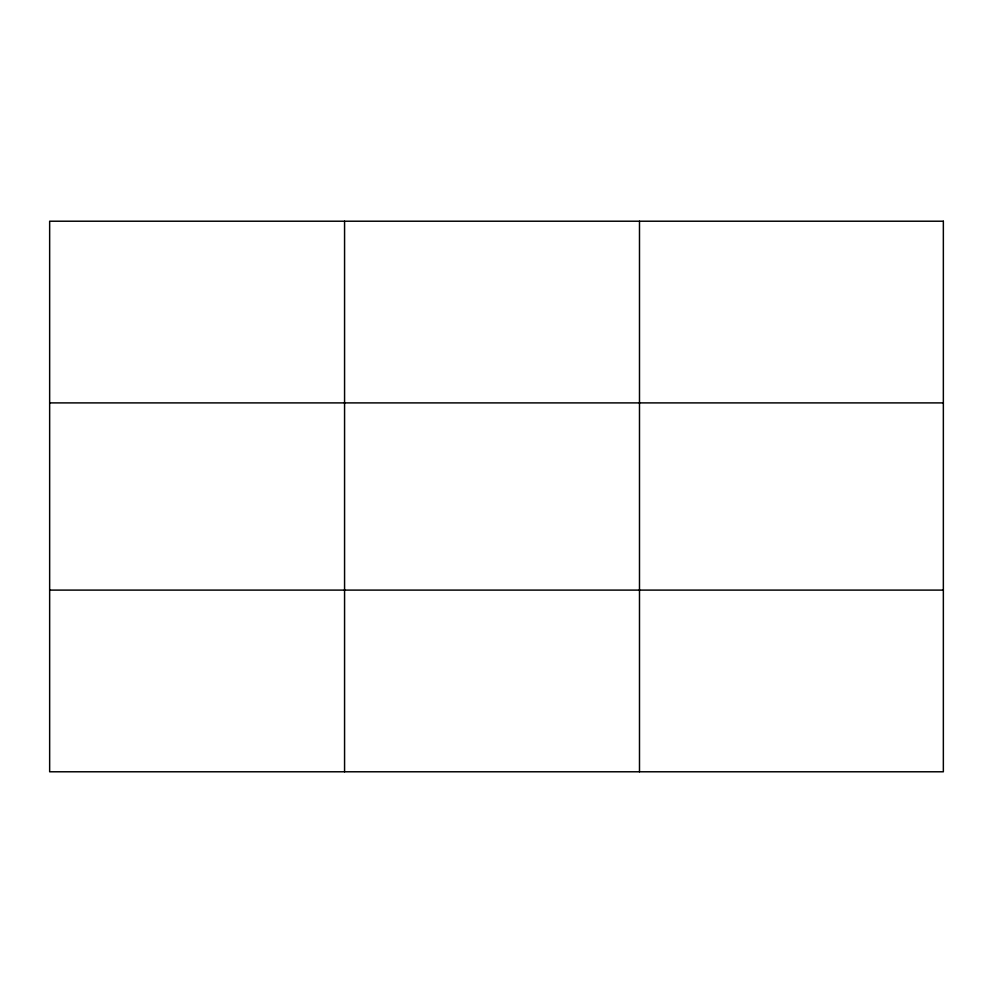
<?xml version="1.0" encoding="UTF-8"?>
<svg xmlns="http://www.w3.org/2000/svg" width="993" height="993" viewBox="0 0 993 993"><rect width="100%" height="100%" fill="white"/><g stroke="black" fill="none" stroke-linecap="round" stroke-linejoin="round"><path stroke-width="1.49" d="M344.571 771.784L344.571 221.216M639.492 771.784L639.492 221.216M49.65 402.897L943.35 402.897M49.65 590.103L943.35 590.103M943.35 221.216L943.35 771.784L49.65 771.784L49.65 221.216L943.35 221.216"/></g></svg>
